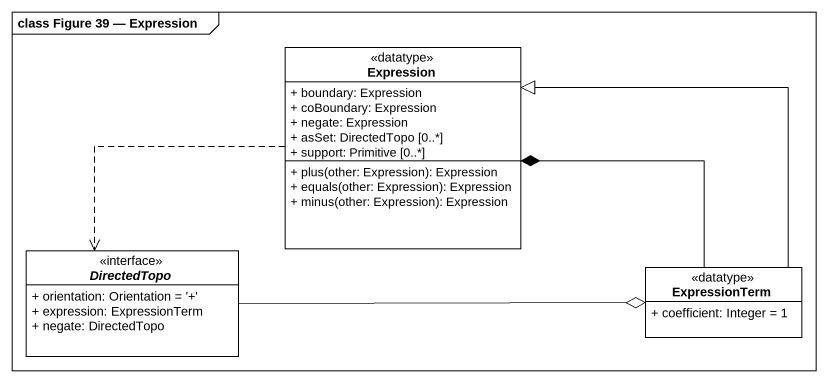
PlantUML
@startuml
mainframe class Figure 39 — Expression
hide circle
hide empty members
skinparam classAttributeIconSize 0
class Expression <<datatype>> {
  + boundary: Expression
  + coBoundary: Expression
  + negate: Expression
  + asSet: DirectedTopo [0..*]
  + support: Primitive [0..*]
  + plus(other: Expression): Expression
  + equals(other: Expression): Expression
  + minus(other: Expression): Expression
}
interface DirectedTopo {
  + orientation: Orientation = '+'
  + expression: ExpressionTerm
  + negate: DirectedTopo
}
class ExpressionTerm <<datatype>> {
  + coefficient: Integer = 1
}
Expression .left.> DirectedTopo
ExpressionTerm -left-* Expression
ExpressionTerm -left-|> Expression
ExpressionTerm o-left- DirectedTopo
@enduml
